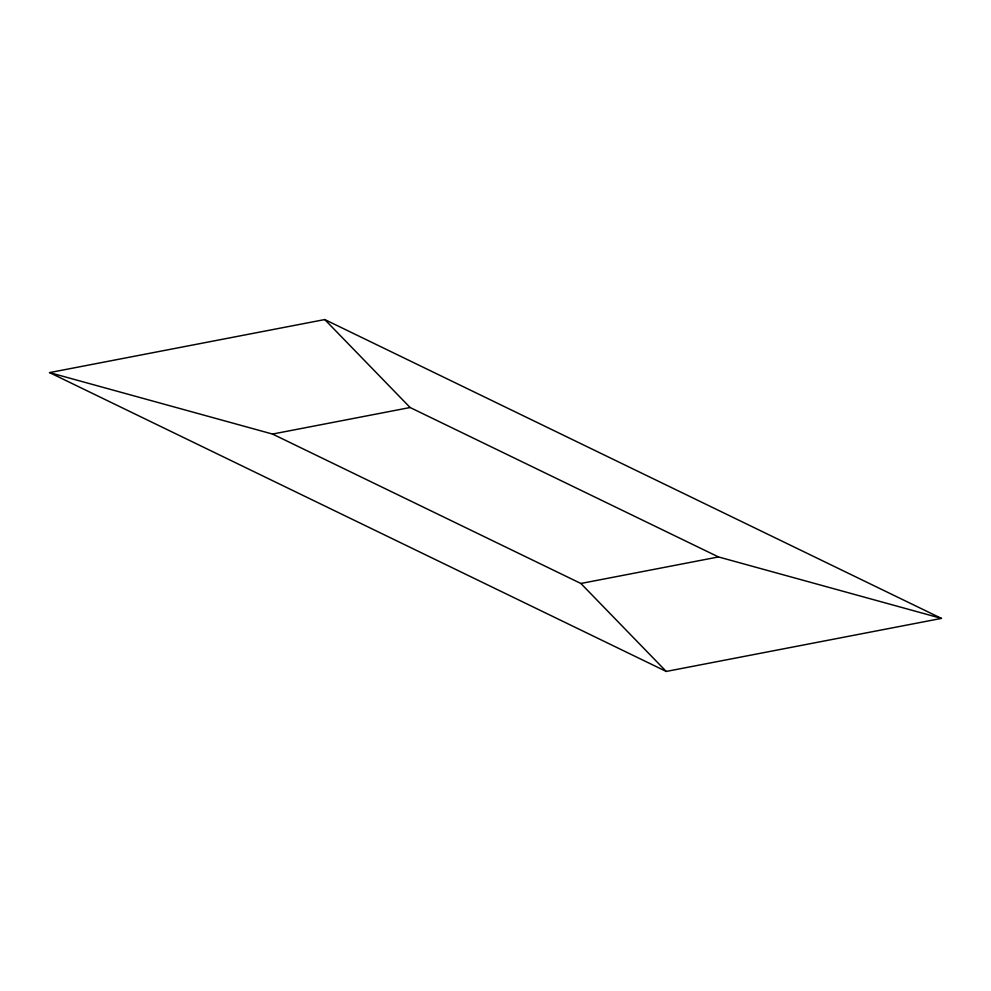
<?xml version="1.0" encoding="UTF-8"?>
<svg xmlns="http://www.w3.org/2000/svg" width="991" height="991" viewBox="0 0 991 991"><rect width="100%" height="100%" fill="white"/><g stroke="black" fill="none" stroke-linecap="round" stroke-linejoin="round"><path stroke-width="1.49" d="M49.55 372.604L324.763 319.56L941.45 618.396L666.237 671.44L49.55 372.604L272.525 434.058L580.875 583.476L666.237 671.44M272.525 434.058L410.125 407.524L718.475 556.942L941.45 618.396M580.875 583.476L718.475 556.942M324.763 319.56L410.125 407.524"/></g></svg>
